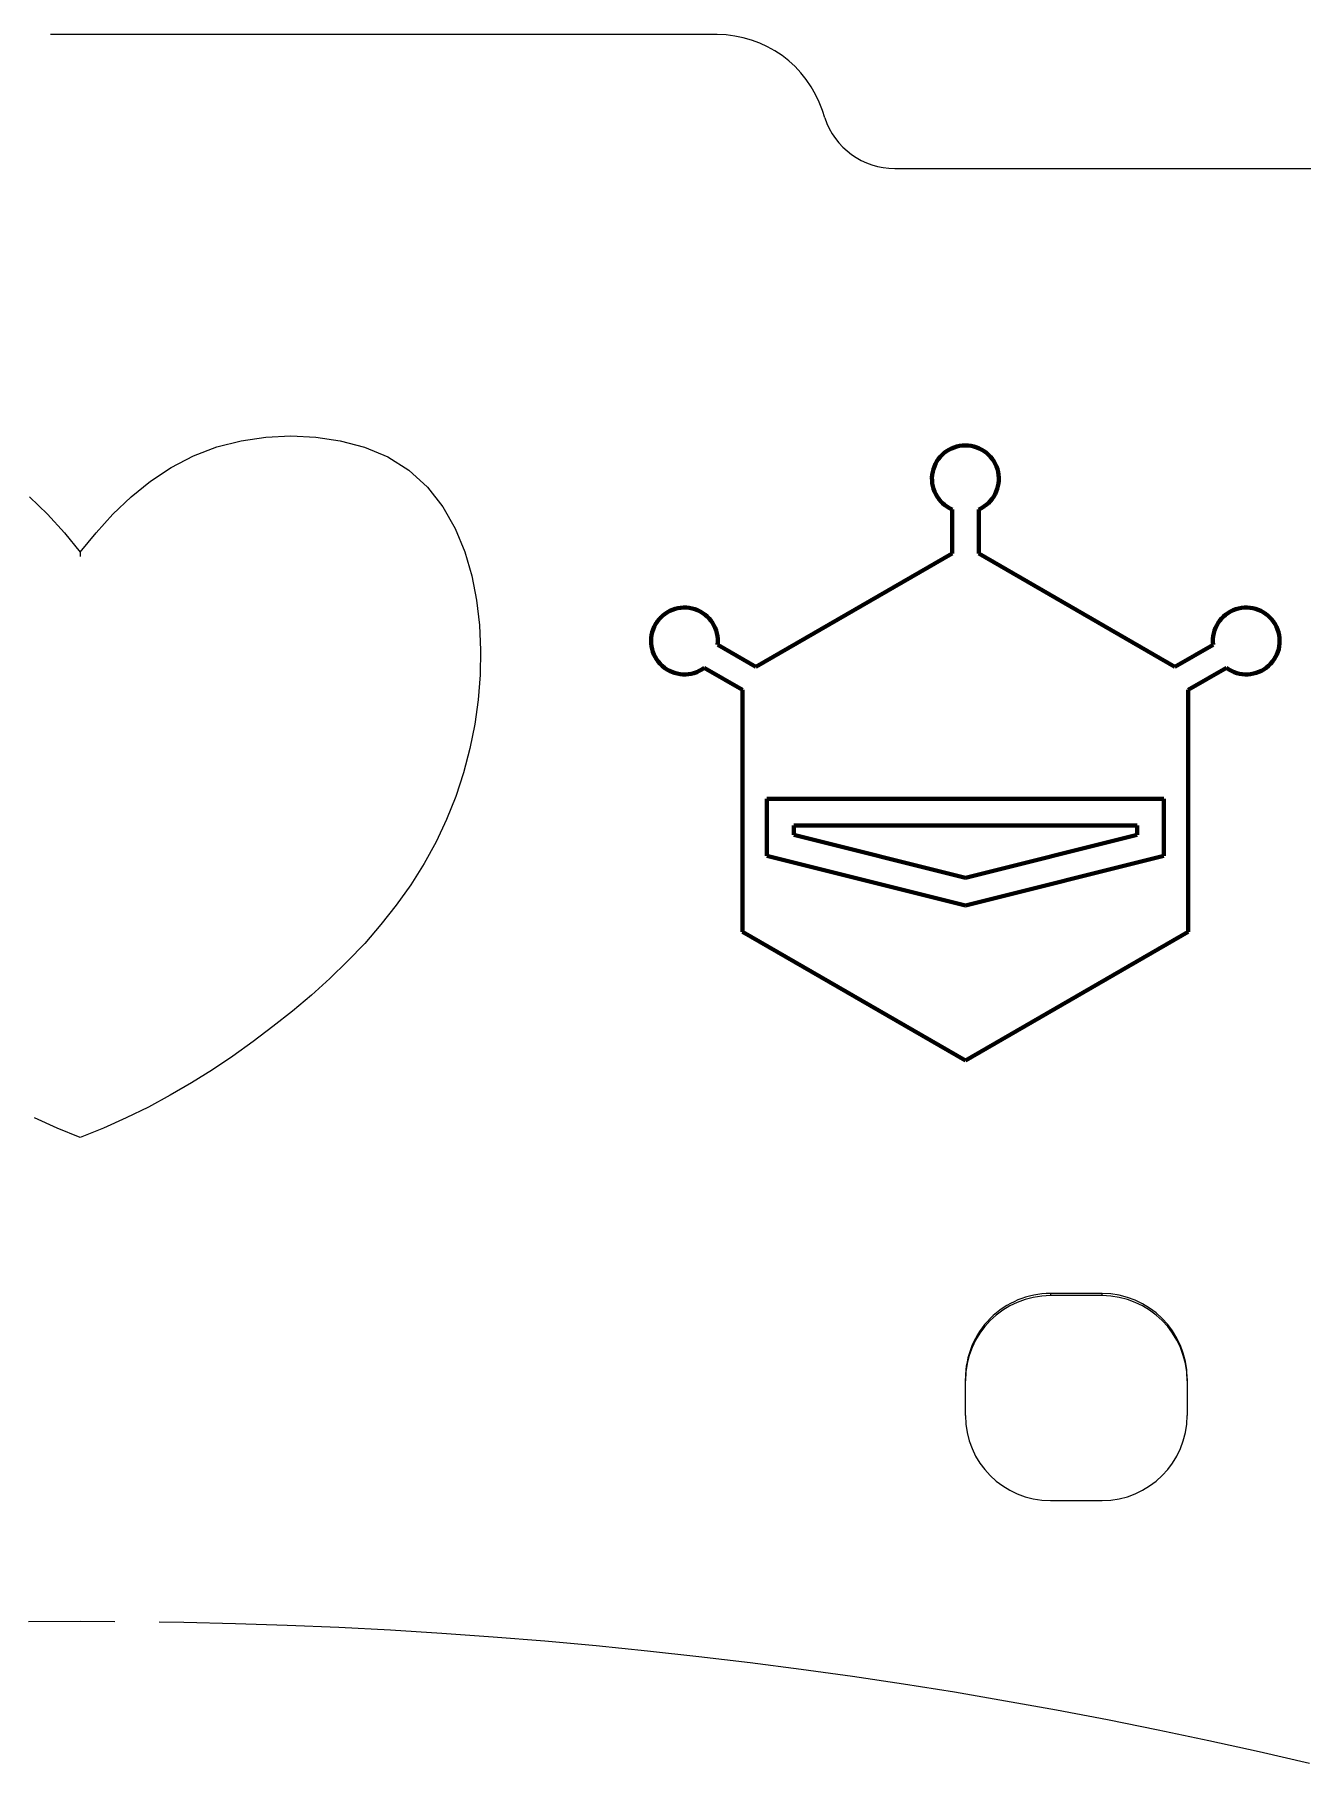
# Model space of a CAD drawing. Header units: millimetres. Extents: x 927 to 1533, y 508 to 795.
# Drawn here: x 1157.42 to 1174.57, y 625.75 to 649.14 of the extents above; entities that cross this region are included whole.
import ezdxf

# ---------------------------------------------------------------- set-up
doc = ezdxf.new("R2010")
doc.units = ezdxf.units.MM
doc.layers.add('1', color=7, linetype='Continuous', true_color=0xffffff)
doc.layers.add('激光切割', color=7, linetype='Continuous')

msp = doc.modelspace()

# ---------------------------------------------------------------- linework, layer by layer
at = {"layer": '1', "color": 1, "linetype": 'Continuous', "lineweight": 70}
for p, q in [((1169.829, 642.714), (1169.829, 642.119)), ((1170.191, 642.119), (1170.191, 642.714)), ((1169.829, 642.119), (1167.174, 640.586)), ((1172.845, 640.586), (1170.191, 642.119)), ((1167.174, 640.586), (1166.659, 640.884)), ((1173.361, 640.884), (1172.845, 640.586)), ((1166.478, 640.57), (1166.993, 640.273)), ((1173.026, 640.273), (1173.542, 640.57)), ((1166.993, 640.273), (1166.993, 636.998)), ((1173.026, 636.998), (1173.026, 640.273)), ((1167.325, 638.8), (1172.695, 638.8)), ((1167.325, 638.029), (1167.325, 638.8)), ((1172.695, 638.8), (1172.695, 638.029)), ((1167.687, 638.438), (1172.333, 638.438)), ((1167.687, 638.312), (1167.687, 638.438)), ((1170.01, 637.729), (1167.687, 638.312)), ((1172.333, 638.312), (1170.01, 637.729)), ((1172.333, 638.438), (1172.333, 638.312)), ((1170.01, 637.355), (1167.325, 638.029)), ((1172.695, 638.029), (1170.01, 637.355)), ((1166.993, 636.998), (1170.01, 635.257)), ((1170.01, 635.257), (1173.026, 636.998))]:
    msp.add_line(p, q, dxfattribs=at)
for centre, start, end in [((1170.01, 643.128), 293.5782, 246.4218), ((1166.209, 640.934), 353.5782, 306.4218), ((1173.81, 640.934), 233.5782, 186.4218)]:
    msp.add_arc(centre, 0.452, start, end, dxfattribs=at)
at = {"layer": '激光切割', "color": 7}
for p, q in [((1166.651, 649.137), (1157.631, 649.137)), ((1168.107, 648.012), (1168.075, 648.109)), ((1169.056, 647.326), (1189.963, 647.326)), ((1158.035, 642.135), (1158.035, 642.077)), ((1171.86, 632.107), (1171.16, 632.107)), ((1171.16, 632.107), (1171.16, 632.078)), ((1171.86, 632.078), (1171.16, 632.078)), ((1171.86, 632.078), (1171.86, 632.107)), ((1170.01, 630.457), (1170.01, 630.957)), ((1173.01, 630.957), (1173.01, 630.457)), ((1171.16, 629.307), (1171.86, 629.307))]:
    msp.add_line(p, q, dxfattribs=at)
for points in [[(1158.035, 642.135), (1158.249, 642.398), (1158.477, 642.649), (1158.722, 642.884), (1158.986, 643.097), (1159.266, 643.283), (1159.566, 643.438), (1159.884, 643.559), (1160.21, 643.642), (1160.544, 643.691), (1160.883, 643.708), (1161.22, 643.692), (1161.553, 643.643), (1161.882, 643.555), (1162.194, 643.424), (1162.482, 643.243), (1162.732, 643.016), (1162.941, 642.748), (1163.107, 642.454), (1163.236, 642.141), (1163.332, 641.816), (1163.397, 641.485), (1163.436, 641.148), (1163.451, 640.81), (1163.444, 640.474), (1163.418, 640.14), (1163.372, 639.808), (1163.306, 639.478), (1163.221, 639.15), (1163.115, 638.83), (1162.991, 638.519), (1162.848, 638.216), (1162.687, 637.922), (1162.507, 637.637), (1162.311, 637.361), (1162.103, 637.097), (1161.883, 636.844), (1161.652, 636.602), (1161.411, 636.369), (1161.162, 636.145), (1160.905, 635.928), (1160.641, 635.717), (1160.373, 635.514), (1160.1, 635.319), (1159.822, 635.133), (1159.539, 634.956), (1159.25, 634.788), (1158.956, 634.63), (1158.655, 634.482), (1158.348, 634.345), (1158.035, 634.219)], [(1157.348, 642.884), (1157.593, 642.649), (1157.821, 642.398), (1158.035, 642.135)], [(1158.035, 634.219), (1157.722, 634.345), (1157.415, 634.482)], [(1158.035, 627.668), (1157.335, 627.665)], [(1158.504, 627.666), (1158.035, 627.668)], [(1174.668, 625.75), (1173.987, 625.908), (1173.304, 626.058), (1172.619, 626.202), (1171.933, 626.34), (1171.245, 626.47), (1170.555, 626.594), (1169.865, 626.712), (1169.174, 626.822), (1168.482, 626.925), (1167.79, 627.022), (1167.097, 627.111), (1166.403, 627.194), (1165.709, 627.27), (1165.015, 627.34), (1164.319, 627.403), (1163.623, 627.459), (1162.927, 627.508), (1162.23, 627.551), (1161.532, 627.587), (1160.834, 627.616), (1160.135, 627.639), (1159.436, 627.655), (1159.104, 627.66)]]:
    msp.add_lwpolyline(points, dxfattribs=at)
for centre, major_axis, start_param, end_param in [((1166.651, 647.637), (-1.5, 0), 3.461291, 4.712391), ((1169.056, 648.326), (1, 0), 3.461291, 4.712389), ((1171.16, 630.957), (1.15, 0), 1.570796, 3.141593), ((1171.16, 630.928), (-1.15, 0), 4.712389, 6.283185), ((1171.86, 630.957), (1.15, 0), 0, 1.570796), ((1171.86, 630.928), (-1.15, 0), 3.141593, 4.712389), ((1171.16, 630.457), (1.15, 0), 3.141593, 4.712389), ((1171.86, 630.457), (1.15, 0), 4.712389, 6.283185)]:
    msp.add_ellipse(centre, major_axis=major_axis, ratio=0.999953, start_param=start_param, end_param=end_param, dxfattribs=at)

doc.saveas('drawing.dxf')
